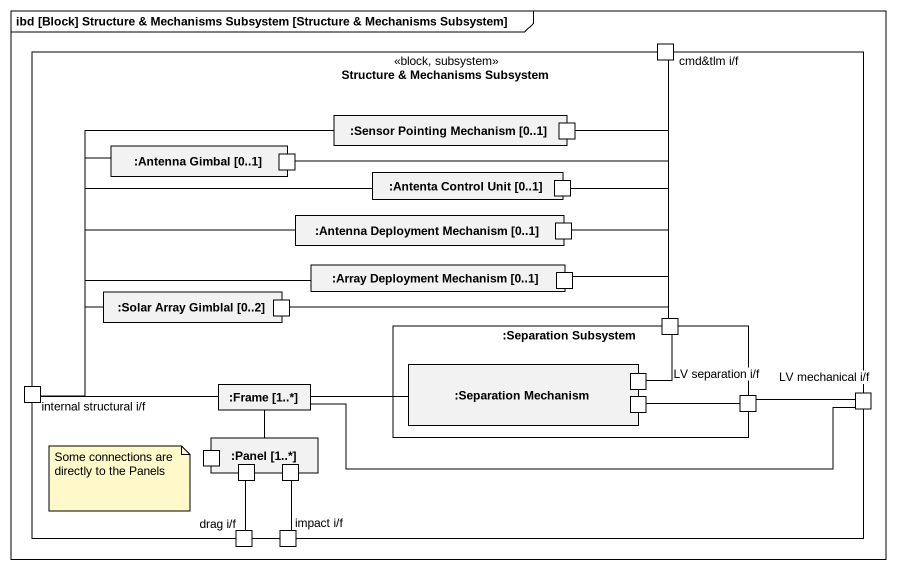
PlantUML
@startuml
mainframe ibd [Block] Structure & Mechanisms Subsystem [Structure & Mechanisms Subsystem]
rectangle "Structure & Mechanisms Subsystem" as Structure_Mechanisms <<block, subsystem>> {
  port "cmd&tlm i/f" as cmd_tlm_i_f
  rectangle ":Antenna Gimbal [0..1]" as Antenna_Gimbal_0_1 {
    port " " as port1
  }
  rectangle ":Sensor Pointing Mechanism [0..1]" as Sensor_Pointing_Mechanism_0 {
    port " " as port2
  }
  rectangle ":Antenta Control Unit [0..1]" as Antenta_Control_Unit_0_1 {
    port " " as port3
  }
  rectangle ":Antenna Deployment Mechanism [0..1]" as Antenna_Deployment {
    port " " as port4
  }
  rectangle ":Solar Array Gimblal [0..2]" as Solar_Array_Gimblal_0_2 {
    port " " as port5
  }
  rectangle ":Array Deployment Mechanism [0..1]" as Array_Deployment_Mechanism {
    port " " as port6
  }
  rectangle ":Separation Subsystem" as Separation_Subsystem {
    port " " as port7
    rectangle ":Separation Mechanism" as Separation_Mechanism {
      port " " as port8
      port " " as port9
    }
    port "LV separation i/f" as LV_separation_i_f
  }
  port "internal structural i/f" as internal_structural_i_f
  rectangle ":Frame [1..*]" as Frame_1
  port "LV mechanical i/f" as LV_mechanical_i_f
  rectangle ":Panel [1..*]" as Panel_1 {
    port " " as port10
    port " " as port11
    port " " as port12
  }
  port "drag i/f" as drag_i_f
  port "impact i/f" as impact_i_f
}
cmd_tlm_i_f -left- port1
cmd_tlm_i_f -- port2
cmd_tlm_i_f -- port3
cmd_tlm_i_f -- port4
cmd_tlm_i_f -- port5
cmd_tlm_i_f -- port6
cmd_tlm_i_f -- port7
Antenna_Gimbal_0_1 -- internal_structural_i_f
Sensor_Pointing_Mechanism_0 -- internal_structural_i_f
Antenta_Control_Unit_0_1 -left- internal_structural_i_f
Antenna_Deployment -left- internal_structural_i_f
Solar_Array_Gimblal_0_2 -left- internal_structural_i_f
Array_Deployment_Mechanism -left- internal_structural_i_f
port7 -- port9
internal_structural_i_f -right- Frame_1
Frame_1 -right- Separation_Mechanism
Frame_1 -right- LV_mechanical_i_f
LV_separation_i_f -left- port8
LV_mechanical_i_f -left- LV_separation_i_f
Panel_1 -up- Frame_1
drag_i_f -up- port11
impact_i_f -up- port12
note as N1
  Some connections are directly to the Panels
end note
@enduml
